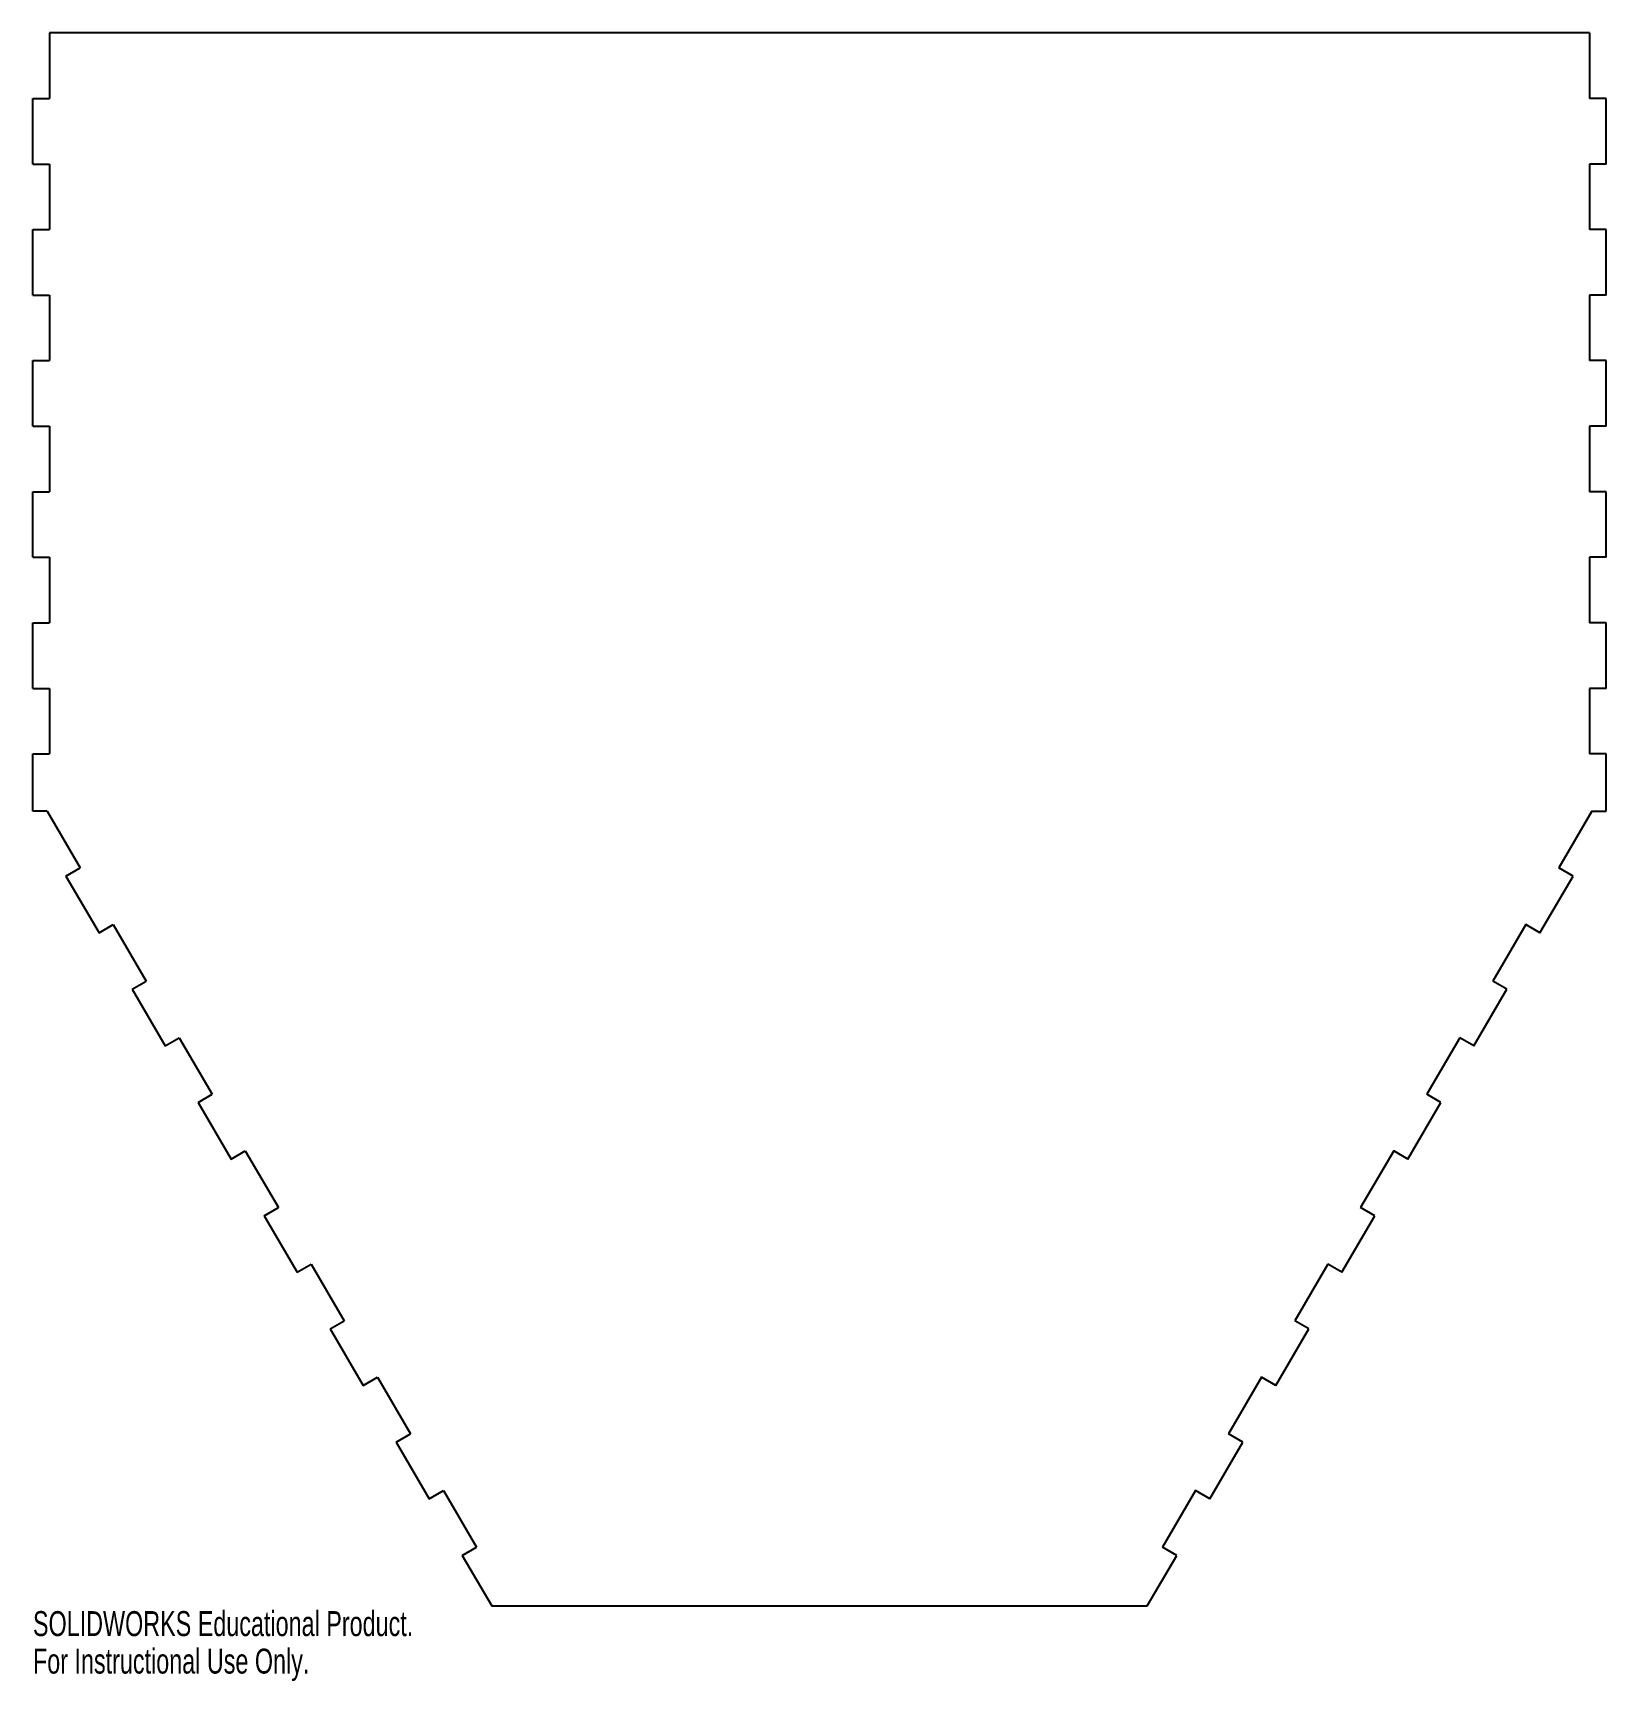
# Model space of a CAD drawing. Header units: inches. Extents: x -6 to 6, y -9.6 to 3.
import ezdxf

# ---------------------------------------------------------------- set-up
doc = ezdxf.new("R2010")
doc.units = ezdxf.units.IN
doc.header["$MEASUREMENT"] = 0
doc.styles.add('SLDTEXTSTYLE0', font='TXT', dxfattribs={"width": 0.7})

msp = doc.modelspace()

# ---------------------------------------------------------------- linework, layer by layer
at = {"color": 7, "linetype": 'Continuous', "lineweight": 25}
for p, q in [((5.875, 3), (-5.875, 3)), ((-5.875, 3), (-5.875, 2.5)), ((5.875, 3), (5.875, 2.5)), ((-6, 2), (-6, 2.5)), ((-6, 2.5), (-5.875, 2.5)), ((6, 2.5), (5.875, 2.5)), ((6, 2), (6, 2.5)), ((-6, 2), (-5.875, 2)), ((-5.875, 2), (-5.875, 1.5)), ((5.875, 2), (5.875, 1.5)), ((6, 2), (5.875, 2)), ((-6, 1.5), (-5.875, 1.5)), ((-6, 1), (-6, 1.5)), ((6, 1.5), (5.875, 1.5)), ((6, 1), (6, 1.5)), ((-6, 1), (-5.875, 1)), ((-5.875, 1), (-5.875, 0.5)), ((5.875, 1), (5.875, 0.5)), ((6, 1), (5.875, 1)), ((-6, 0.5), (-5.875, 0.5)), ((-6, 0), (-6, 0.5)), ((6, 0.5), (5.875, 0.5)), ((6, 0), (6, 0.5)), ((-6, 0), (-5.875, 0)), ((-5.875, 0), (-5.875, -0.5)), ((5.875, 0), (5.875, -0.5)), ((6, 0), (5.875, 0)), ((-6, -0.5), (-5.875, -0.5)), ((-6, -1), (-6, -0.5)), ((6, -0.5), (5.875, -0.5)), ((6, -1), (6, -0.5)), ((-6, -1), (-5.875, -1)), ((-5.875, -1), (-5.875, -1.5)), ((5.875, -1), (5.875, -1.5)), ((6, -1), (5.875, -1)), ((-6, -1.5), (-5.875, -1.5)), ((-6, -2), (-6, -1.5)), ((6, -1.5), (5.875, -1.5)), ((6, -2), (6, -1.5)), ((-6, -2), (-5.875, -2)), ((-5.875, -2), (-5.875, -2.5)), ((5.875, -2), (5.875, -2.5)), ((6, -2), (5.875, -2)), ((-6, -2.5), (-5.875, -2.5)), ((-6, -2.937), (-6, -2.5)), ((6, -2.5), (5.875, -2.5)), ((6, -2.937), (6, -2.5)), ((-5.892, -2.937), (-6, -2.937)), ((-5.892, -2.937), (-5.64, -3.369)), ((5.892, -2.937), (5.64, -3.369)), ((5.892, -2.937), (6, -2.937)), ((-5.748, -3.432), (-5.64, -3.369)), ((5.748, -3.432), (5.64, -3.369)), ((-5.748, -3.432), (-5.496, -3.864)), ((5.496, -3.864), (5.748, -3.432)), ((-5.496, -3.864), (-5.388, -3.801)), ((-5.388, -3.801), (-5.136, -4.233)), ((5.388, -3.801), (5.136, -4.233)), ((5.496, -3.864), (5.388, -3.801)), ((-5.244, -4.296), (-5.136, -4.233)), ((5.244, -4.296), (5.136, -4.233)), ((-5.244, -4.296), (-4.992, -4.728)), ((4.992, -4.728), (5.244, -4.296)), ((-4.992, -4.728), (-4.884, -4.665)), ((-4.884, -4.665), (-4.632, -5.096)), ((4.884, -4.665), (4.632, -5.096)), ((4.992, -4.728), (4.884, -4.665)), ((-4.74, -5.159), (-4.632, -5.096)), ((4.74, -5.159), (4.632, -5.096)), ((-4.74, -5.159), (-4.488, -5.591)), ((4.488, -5.591), (4.74, -5.159)), ((-4.488, -5.591), (-4.38, -5.528)), ((-4.38, -5.528), (-4.128, -5.96)), ((4.38, -5.528), (4.128, -5.96)), ((4.488, -5.591), (4.38, -5.528)), ((-4.236, -6.023), (-4.128, -5.96)), ((-4.236, -6.023), (-3.985, -6.455)), ((3.985, -6.455), (4.236, -6.023)), ((4.236, -6.023), (4.128, -5.96)), ((-3.985, -6.455), (-3.877, -6.392)), ((-3.877, -6.392), (-3.625, -6.824)), ((3.877, -6.392), (3.625, -6.824)), ((3.985, -6.455), (3.877, -6.392)), ((-3.733, -6.887), (-3.625, -6.824)), ((-3.733, -6.887), (-3.481, -7.319)), ((3.481, -7.319), (3.733, -6.887)), ((3.733, -6.887), (3.625, -6.824)), ((-3.481, -7.319), (-3.373, -7.256)), ((-3.373, -7.256), (-3.121, -7.688)), ((3.373, -7.256), (3.121, -7.688)), ((3.481, -7.319), (3.373, -7.256)), ((-3.229, -7.751), (-3.121, -7.688)), ((-3.229, -7.751), (-2.977, -8.183)), ((2.977, -8.183), (3.229, -7.751)), ((3.229, -7.751), (3.121, -7.688)), ((-2.977, -8.183), (-2.869, -8.12)), ((-2.869, -8.12), (-2.617, -8.552)), ((2.869, -8.12), (2.617, -8.552)), ((2.977, -8.183), (2.869, -8.12)), ((-2.725, -8.615), (-2.617, -8.552)), ((-2.725, -8.615), (-2.5, -9)), ((2.5, -9), (2.725, -8.615)), ((2.725, -8.615), (2.617, -8.552)), ((-2.5, -9), (2.5, -9))]:
    msp.add_line(p, q, dxfattribs=at)

# ---------------------------------------------------------------- texts
at = {"color": 7, "linetype": 'Continuous', "char_height": 0.1903, "attachment_point": 1, "style": 'SLDTEXTSTYLE0'}
for s, insert in [('SOLIDWORKS Educational Product.', (-6, -9.04)), ('For Instructional Use Only.', (-6, -9.326))]:
    msp.add_mtext(s, dxfattribs=dict(at, insert=insert))

doc.saveas('drawing.dxf')
